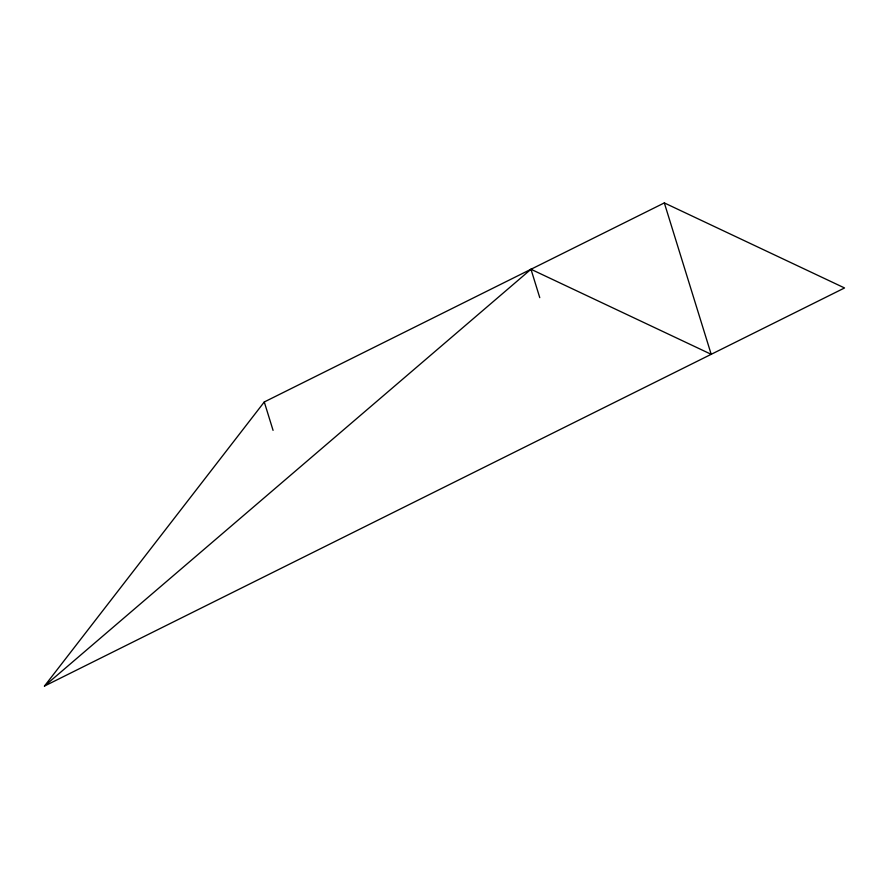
<?xml version="1.0" encoding="UTF-8"?>
<svg xmlns="http://www.w3.org/2000/svg" width="889" height="889" viewBox="0 0 889 889"><rect width="100%" height="100%" fill="white"/><g stroke="black" fill="none" stroke-linecap="round" stroke-linejoin="round"><path stroke-width="1.33" d="M44.45 686.086L264.277 401.972L664.327 202.914L844.55 287.958L44.45 686.086L530.977 269.267L711.2 354.311L664.327 202.914M530.977 269.267L539.767 297.648M264.277 401.972L273.067 430.365"/></g></svg>
